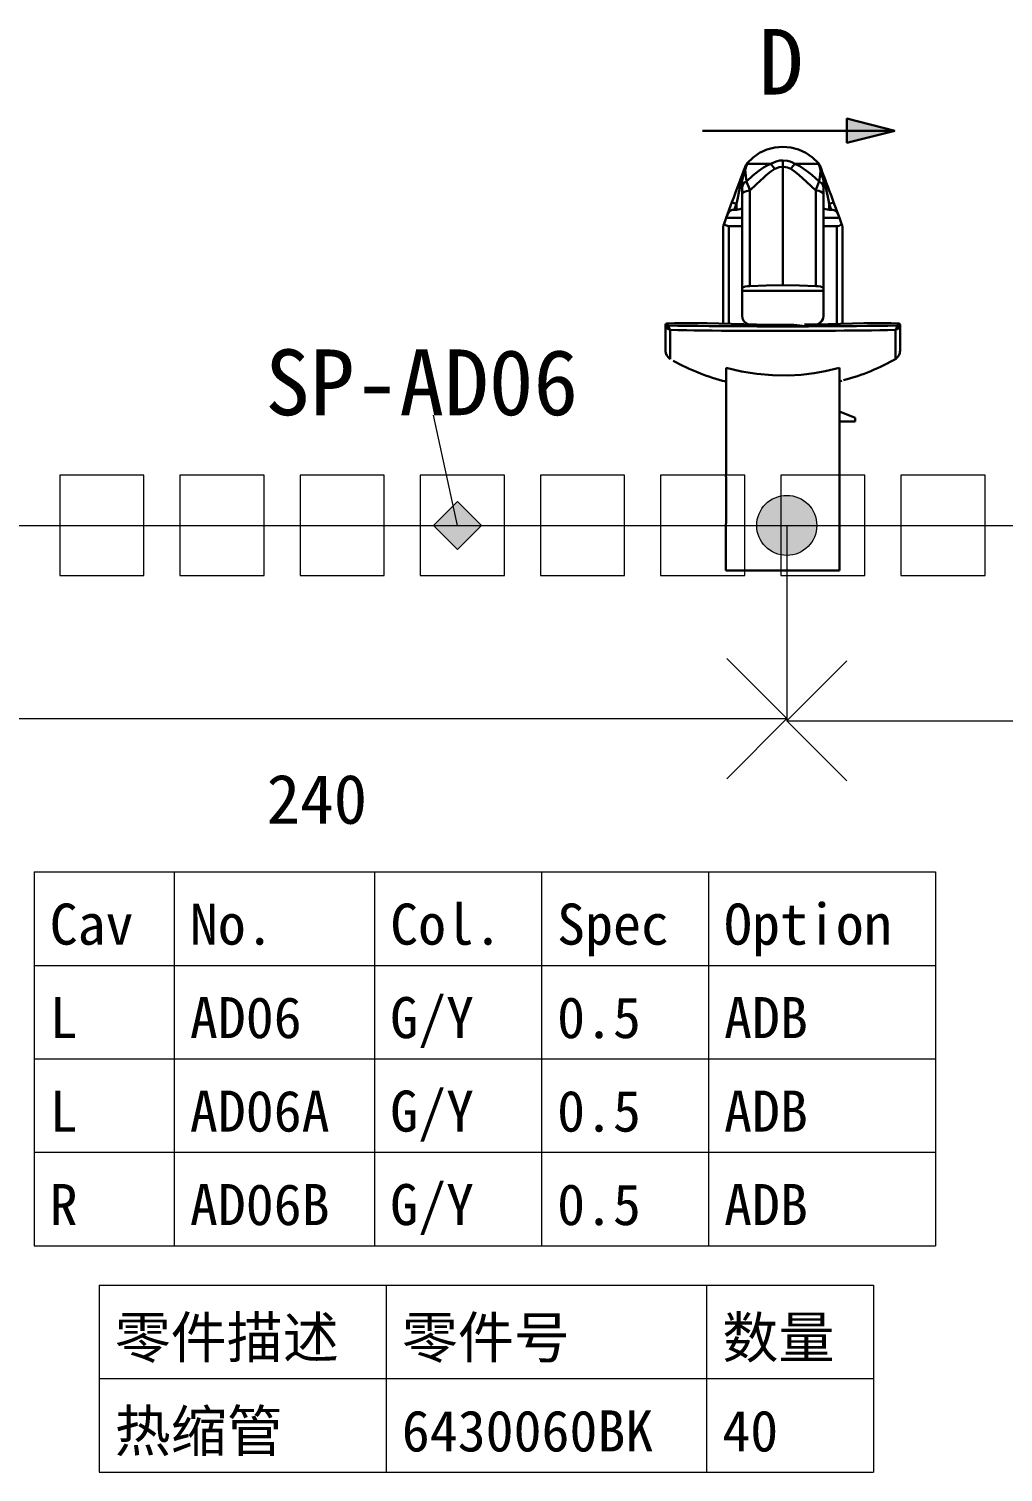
# Model space of a CAD drawing. Header units: millimetres. Extents: x 6 to 3615, y -854 to 0.
# Drawn here: x 1848.3 to 1888.8, y -604.6 to -544.5 of the extents above; entities that cross this region are included whole.
import ezdxf

# ---------------------------------------------------------------- set-up
doc = ezdxf.new("R2010")
doc.units = ezdxf.units.MM
doc.styles.add('4eff5b8b_Style', font='simfang.ttf')

msp = doc.modelspace()

# ---------------------------------------------------------------- hatches: boundary and pattern name
for points in [[(1882.31, -549.276), (1884.31, -548.776), (1882.31, -548.276)], [(1866.112, -566.193), (1865.112, -565.193), (1866.112, -564.193), (1867.112, -565.193)]]:
    msp.add_hatch(color=256).paths.add_polyline_path(points)
h = msp.add_hatch(color=256)
edge = h.paths.add_edge_path()
edge.add_arc((1879.81, -565.193), 1.25, 0, 360)
h = msp.add_hatch(color=256)
edge = h.paths.add_edge_path()
edge.add_arc((1879.81, -565.193), 1.25, 0, 360)

# ---------------------------------------------------------------- linework, layer by layer
at = {"linetype": 'Continuous', "lineweight": 30}
for p, q in [((1884.31, -548.776), (1882.31, -548.276)), ((1882.31, -548.276), (1882.31, -549.276)), ((1884.31, -548.776), (1882.31, -548.276)), ((1882.31, -548.276), (1882.31, -549.276)), ((1884.31, -548.776), (1882.31, -549.276)), ((1882.31, -549.276), (1884.31, -548.776))]:
    msp.add_line(p, q, dxfattribs=at)
at = {"linetype": 'Continuous', "lineweight": 0}
for p, q in [((1853.062, -563.109), (1849.562, -563.109)), ((1849.562, -563.109), (1849.562, -567.276)), ((1853.062, -567.276), (1853.062, -563.109)), ((1858.062, -563.109), (1854.562, -563.109)), ((1854.562, -563.109), (1854.562, -567.276)), ((1858.062, -567.276), (1858.062, -563.109)), ((1863.062, -563.109), (1859.562, -563.109)), ((1859.562, -563.109), (1859.562, -567.276)), ((1863.062, -567.276), (1863.062, -563.109)), ((1868.062, -563.109), (1864.562, -563.109)), ((1864.562, -563.109), (1864.562, -567.276)), ((1868.062, -567.276), (1868.062, -563.109)), ((1873.062, -563.109), (1869.562, -563.109)), ((1869.562, -563.109), (1869.562, -567.276)), ((1873.062, -567.276), (1873.062, -563.109)), ((1878.062, -563.109), (1874.562, -563.109)), ((1874.562, -563.109), (1874.562, -567.276)), ((1878.062, -567.276), (1878.062, -563.109)), ((1883.062, -563.109), (1879.562, -563.109)), ((1879.562, -563.109), (1879.562, -567.276)), ((1883.062, -567.276), (1883.062, -563.109)), ((1888.062, -563.109), (1884.562, -563.109)), ((1884.562, -563.109), (1884.562, -567.276)), ((1888.062, -567.276), (1888.062, -563.109)), ((1849.562, -567.276), (1853.062, -567.276)), ((1849.562, -567.276), (1849.562, -567.276)), ((1854.562, -567.276), (1858.062, -567.276)), ((1854.562, -567.276), (1854.562, -567.276)), ((1859.562, -567.276), (1863.062, -567.276)), ((1859.562, -567.276), (1859.562, -567.276)), ((1864.562, -567.276), (1868.062, -567.276)), ((1864.562, -567.276), (1864.562, -567.276)), ((1869.562, -567.276), (1873.062, -567.276)), ((1869.562, -567.276), (1869.562, -567.276)), ((1874.562, -567.276), (1878.062, -567.276)), ((1874.562, -567.276), (1874.562, -567.276)), ((1879.562, -567.276), (1883.062, -567.276)), ((1879.562, -567.276), (1879.562, -567.276)), ((1884.562, -567.276), (1888.062, -567.276)), ((1884.562, -567.276), (1884.562, -567.276))]:
    msp.add_line(p, q, dxfattribs=at)
at = {"linetype": 'Continuous', "lineweight": 13}
for p, q in [((1865.112, -565.193), (1866.112, -564.193)), ((1865.112, -565.193), (1866.112, -564.193)), ((1866.112, -564.193), (1867.112, -565.193)), ((1866.112, -564.193), (1867.112, -565.193)), ((1865.112, -565.193), (1866.112, -566.193)), ((1866.112, -566.193), (1865.112, -565.193)), ((1867.112, -565.193), (1866.112, -566.193)), ((1867.112, -565.193), (1866.112, -566.193))]:
    msp.add_line(p, q, dxfattribs=at)
at = {"linetype": 'Continuous', "lineweight": 30}
msp.add_lwpolyline([(1884.31, -548.776), (1882.31, -548.276), (1882.31, -549.276)], close=True, dxfattribs=at)
for points in [[(1876.31, -548.776), (1884.31, -548.776)], [(1878.682, -549.703), (1878.406, -549.893)], [(1878.987, -549.565), (1878.682, -549.703)], [(1879.312, -549.482), (1878.987, -549.565)], [(1879.646, -549.453), (1879.312, -549.482)], [(1879.979, -549.482), (1879.646, -549.453)], [(1880.305, -549.565), (1879.979, -549.482)], [(1880.609, -549.703), (1880.305, -549.565)], [(1880.885, -549.893), (1880.609, -549.703)], [(1878.029, -550.417), (1877.997, -550.503)], [(1877.997, -550.503), (1878.029, -550.417)], [(1878.029, -550.417), (1878.065, -550.318)], [(1878.091, -550.247), (1878.065, -550.318)], [(1878.081, -550.271), (1878.065, -550.318)], [(1878.068, -550.458), (1878.107, -550.323)], [(1878.112, -550.211), (1878.081, -550.271)], [(1878.091, -550.247), (1878.081, -550.271)], [(1878.112, -550.211), (1878.091, -550.247)], [(1878.107, -550.224), (1878.091, -550.247)], [(1878.125, -550.26), (1878.107, -550.323)], [(1878.112, -550.211), (1878.161, -550.133)], [(1878.154, -550.156), (1878.112, -550.211)], [(1878.125, -550.26), (1878.143, -550.193)], [(1878.164, -550.125), (1878.135, -550.174)], [(1878.154, -550.156), (1878.143, -550.193)], [(1878.154, -550.156), (1878.161, -550.133)], [(1878.216, -550.156), (1878.154, -550.156)], [(1878.161, -550.133), (1878.164, -550.125)], [(1878.406, -549.893), (1878.164, -550.125)], [(1878.216, -550.156), (1878.326, -550.156)], [(1878.326, -550.156), (1878.479, -550.156)], [(1878.479, -550.156), (1878.672, -550.156)], [(1878.844, -550.312), (1878.654, -550.445)], [(1878.898, -550.156), (1878.672, -550.156)], [(1878.844, -550.312), (1878.995, -550.227)], [(1879.148, -550.156), (1878.898, -550.156)], [(1878.995, -550.227), (1879.148, -550.156)], [(1879.143, -550.479), (1879.315, -550.367)], [(1879.294, -550.081), (1879.148, -550.156)], [(1879.237, -550.266), (1879.148, -550.156)], [(1879.315, -550.367), (1879.237, -550.266)], [(1879.409, -550.044), (1879.294, -550.081)], [(1879.315, -550.367), (1879.352, -550.349)], [(1879.352, -550.349), (1879.492, -550.299)], [(1879.409, -550.044), (1879.526, -550.023)], [(1879.492, -550.299), (1879.646, -550.284)], [(1879.526, -550.023), (1879.646, -550.016)], [(1879.646, -550.016), (1879.646, -550.141)], [(1879.646, -550.016), (1879.844, -550.036)], [(1879.646, -550.141), (1879.646, -550.284)], [(1879.646, -550.284), (1879.646, -555.206)], [(1879.688, -550.284), (1879.646, -550.284)], [(1879.839, -550.31), (1879.688, -550.284)], [(1879.977, -550.367), (1879.839, -550.31)], [(1879.844, -550.036), (1879.945, -550.062)], [(1879.945, -550.062), (1880.047, -550.104)], [(1880.062, -550.253), (1879.977, -550.367)], [(1879.977, -550.367), (1880.122, -550.461)], [(1880.047, -550.104), (1880.143, -550.156)], [(1880.143, -550.156), (1880.062, -550.253)], [(1880.143, -550.156), (1880.354, -550.258)], [(1880.393, -550.156), (1880.143, -550.156)], [(1880.354, -550.258), (1880.633, -550.44)], [(1880.393, -550.156), (1880.62, -550.156)], [(1880.62, -550.156), (1880.812, -550.156)], [(1880.966, -550.156), (1880.812, -550.156)], [(1881.128, -550.125), (1880.885, -549.893)], [(1881.076, -550.156), (1880.966, -550.156)], [(1881.138, -550.156), (1881.076, -550.156)], [(1881.128, -550.125), (1881.13, -550.133)], [(1881.128, -550.125), (1881.156, -550.174)], [(1881.13, -550.133), (1881.18, -550.211)], [(1881.13, -550.133), (1881.138, -550.156)], [(1881.151, -550.193), (1881.138, -550.156)], [(1881.138, -550.156), (1881.18, -550.211)], [(1881.167, -550.247), (1881.151, -550.193)], [(1881.182, -550.31), (1881.167, -550.247)], [(1881.18, -550.211), (1881.201, -550.247)], [(1881.18, -550.211), (1881.208, -550.271)], [(1881.224, -550.458), (1881.182, -550.31)], [(1881.201, -550.247), (1881.211, -550.271)], [(1881.208, -550.271), (1881.201, -550.247)], [(1881.201, -550.247), (1881.211, -550.271)], [(1881.208, -550.271), (1881.227, -550.32)], [(1881.255, -550.393), (1881.227, -550.32)], [(1881.255, -550.393), (1881.289, -550.484)], [(1881.289, -550.484), (1881.255, -550.393)], [(1877.75, -551.167), (1877.807, -551.01)], [(1877.807, -551.01), (1877.75, -551.167)], [(1877.859, -550.875), (1877.807, -551.01)], [(1877.859, -550.875), (1877.997, -550.503)], [(1877.859, -550.875), (1877.891, -550.789)], [(1877.865, -550.909), (1877.859, -550.875)], [(1877.896, -550.943), (1877.865, -550.909)], [(1877.865, -551.091), (1877.896, -550.943)], [(1877.891, -550.789), (1877.922, -550.701)], [(1877.917, -550.831), (1877.896, -550.943)], [(1877.896, -550.943), (1877.938, -550.943)], [(1877.951, -550.719), (1877.917, -550.831)], [(1877.997, -550.503), (1877.922, -550.701)], [(1877.922, -550.701), (1877.956, -550.63)], [(1877.93, -550.708), (1877.922, -550.701)], [(1877.93, -550.708), (1877.951, -550.719)], [(1877.938, -550.943), (1877.953, -550.943)], [(1877.951, -550.719), (1877.961, -550.688)], [(1877.961, -550.833), (1877.953, -550.943)], [(1877.953, -551.143), (1877.953, -550.943)], [(1877.953, -550.943), (1877.953, -551.409)], [(1877.982, -550.596), (1877.956, -550.63)], [(1877.961, -550.688), (1878.005, -550.604)], [(1877.982, -550.638), (1877.961, -550.688)], [(1877.977, -550.742), (1877.961, -550.833)], [(1878, -551), (1877.964, -551.07)], [(1878.003, -550.664), (1877.977, -550.742)], [(1877.982, -550.596), (1878.01, -550.565)], [(1878.057, -550.938), (1878, -551)], [(1878.039, -550.591), (1878.003, -550.664)], [(1878.005, -550.604), (1878.026, -550.576)], [(1878.01, -550.565), (1878.026, -550.552)], [(1878.026, -550.552), (1878.042, -550.542)], [(1878.026, -550.576), (1878.036, -550.565)], [(1878.036, -550.565), (1878.044, -550.56)], [(1878.044, -550.576), (1878.039, -550.591)], [(1878.039, -550.591), (1878.044, -550.581)], [(1878.042, -550.542), (1878.047, -550.539)], [(1878.044, -550.56), (1878.047, -550.557)], [(1878.044, -550.581), (1878.055, -550.56)], [(1878.049, -550.568), (1878.044, -550.576)], [(1878.047, -550.539), (1878.055, -550.536)], [(1878.047, -550.557), (1878.049, -550.557)], [(1878.049, -550.557), (1878.049, -550.56)], [(1878.049, -550.56), (1878.049, -550.568)], [(1878.055, -550.536), (1878.06, -550.534)], [(1878.055, -550.56), (1878.057, -550.552)], [(1878.057, -550.552), (1878.065, -550.542)], [(1878.133, -550.891), (1878.057, -550.938)], [(1878.06, -550.534), (1878.065, -550.534)], [(1878.068, -550.458), (1878.065, -550.534)], [(1878.065, -550.542), (1878.065, -550.534)], [(1878.078, -550.451), (1878.068, -550.458)], [(1878.078, -550.451), (1878.089, -550.521)], [(1878.089, -550.521), (1878.107, -550.664)], [(1878.107, -550.664), (1878.133, -550.891)], [(1878.133, -550.891), (1878.404, -550.646)], [(1878.141, -550.909), (1878.133, -550.891)], [(1878.18, -551.005), (1878.141, -550.909)], [(1878.227, -551.125), (1878.18, -551.005)], [(1878.279, -551.266), (1878.544, -551.005)], [(1878.404, -550.646), (1878.654, -550.445)], [(1878.544, -551.005), (1878.854, -550.719)], [(1878.854, -550.719), (1878.956, -550.63)], [(1878.956, -550.63), (1879.143, -550.479)], [(1880.122, -550.461), (1880.312, -550.612)], [(1880.312, -550.612), (1880.638, -550.901)], [(1880.633, -550.44), (1880.852, -550.617)], [(1880.638, -550.901), (1881.013, -551.266)], [(1880.852, -550.617), (1881.159, -550.891)], [(1881.076, -551.099), (1881.12, -550.984)], [(1881.12, -550.984), (1881.159, -550.891)], [(1881.159, -550.891), (1881.172, -550.789)], [(1881.159, -550.891), (1881.237, -550.94)], [(1881.172, -550.789), (1881.193, -550.599)], [(1881.214, -550.451), (1881.193, -550.599)], [(1881.214, -550.451), (1881.224, -550.458)], [(1881.227, -550.534), (1881.224, -550.458)], [(1881.227, -550.534), (1881.227, -550.539)], [(1881.232, -550.534), (1881.227, -550.534)], [(1881.227, -550.539), (1881.232, -550.549)], [(1881.237, -550.536), (1881.232, -550.534)], [(1881.232, -550.549), (1881.237, -550.56)], [(1881.245, -550.539), (1881.237, -550.536)], [(1881.237, -550.56), (1881.245, -550.576)], [(1881.294, -551.003), (1881.237, -550.94)], [(1881.242, -550.56), (1881.242, -550.557)], [(1881.245, -550.557), (1881.242, -550.557)], [(1881.242, -550.56), (1881.242, -550.568)], [(1881.242, -550.568), (1881.253, -550.591)], [(1881.26, -550.547), (1881.245, -550.539)], [(1881.247, -550.56), (1881.245, -550.557)], [(1881.245, -550.576), (1881.253, -550.591)], [(1881.25, -550.56), (1881.247, -550.56)], [(1881.255, -550.565), (1881.25, -550.56)], [(1881.289, -550.667), (1881.253, -550.591)], [(1881.255, -550.565), (1881.263, -550.576)], [(1881.26, -550.547), (1881.276, -550.56)], [(1881.271, -550.583), (1881.263, -550.576)], [(1881.297, -550.62), (1881.271, -550.583)], [(1881.302, -550.589), (1881.276, -550.56)], [(1881.331, -550.599), (1881.289, -550.484)], [(1881.289, -550.667), (1881.315, -550.75)], [(1881.328, -551.073), (1881.294, -551.003)], [(1881.341, -550.719), (1881.297, -550.62)], [(1881.328, -550.622), (1881.302, -550.589)], [(1881.315, -550.75), (1881.333, -550.841)], [(1881.37, -550.701), (1881.328, -550.622)], [(1881.432, -550.875), (1881.331, -550.599)], [(1881.37, -550.701), (1881.331, -550.599)], [(1881.339, -550.943), (1881.333, -550.841)], [(1881.339, -550.943), (1881.339, -551.143)], [(1881.354, -550.943), (1881.339, -550.943)], [(1881.341, -550.719), (1881.362, -550.708)], [(1881.375, -550.831), (1881.341, -550.719)], [(1881.396, -550.943), (1881.354, -550.943)], [(1881.362, -550.708), (1881.37, -550.701)], [(1881.385, -550.75), (1881.37, -550.701)], [(1881.396, -550.943), (1881.375, -550.831)], [(1881.432, -550.875), (1881.385, -550.75)], [(1881.43, -550.906), (1881.396, -550.943)], [(1881.435, -551.133), (1881.396, -550.943)], [(1881.432, -550.875), (1881.43, -550.906)], [(1881.456, -550.938), (1881.432, -550.875)], [(1881.516, -551.096), (1881.456, -550.938)], [(1877.607, -551.555), (1877.531, -551.755)], [(1877.68, -551.354), (1877.607, -551.555)], [(1877.75, -551.167), (1877.68, -551.354)], [(1877.768, -551.57), (1877.716, -551.823)], [(1877.815, -551.341), (1877.768, -551.57)], [(1877.815, -551.341), (1877.865, -551.091)], [(1877.953, -551.143), (1877.964, -551.07)], [(1877.953, -551.177), (1877.953, -551.143)], [(1877.953, -551.284), (1877.953, -551.177)], [(1877.953, -551.409), (1877.953, -551.284)], [(1877.953, -551.409), (1877.974, -551.362)], [(1877.953, -555.336), (1877.953, -551.409)], [(1877.974, -551.362), (1878.036, -551.32)], [(1878.133, -551.286), (1878.036, -551.32)], [(1878.133, -551.286), (1878.253, -551.266)], [(1878.279, -551.266), (1878.227, -551.125)], [(1878.253, -551.266), (1878.279, -551.266)], [(1878.279, -555.237), (1878.279, -551.266)], [(1881.013, -551.266), (1881.023, -551.234)], [(1881.013, -555.237), (1881.013, -551.266)], [(1881.141, -551.281), (1881.013, -551.266)], [(1881.023, -551.234), (1881.076, -551.099)], [(1881.247, -551.315), (1881.141, -551.281)], [(1881.315, -551.359), (1881.247, -551.315)], [(1881.315, -551.359), (1881.339, -551.409)], [(1881.339, -551.143), (1881.328, -551.073)], [(1881.339, -551.143), (1881.339, -551.242)], [(1881.339, -551.242), (1881.339, -551.362)], [(1881.339, -551.362), (1881.339, -551.409)], [(1881.339, -552.302), (1881.339, -551.409)], [(1881.339, -551.409), (1881.339, -555.336)], [(1881.477, -551.341), (1881.435, -551.133)], [(1881.516, -551.523), (1881.477, -551.341)], [(1881.581, -551.271), (1881.516, -551.096)], [(1881.544, -551.667), (1881.516, -551.523)], [(1881.667, -551.503), (1881.581, -551.271)], [(1881.581, -551.271), (1881.667, -551.503)], [(1881.76, -551.755), (1881.667, -551.503)], [(1877.531, -551.755), (1877.292, -552.404)], [(1877.385, -552.182), (1877.341, -552.273)], [(1877.451, -552.112), (1877.385, -552.182)], [(1877.536, -552.073), (1877.451, -552.112)], [(1877.531, -551.755), (1877.557, -551.763)], [(1877.628, -552.062), (1877.536, -552.073)], [(1877.557, -551.763), (1877.625, -551.789)], [(1877.625, -551.789), (1877.716, -551.823)], [(1877.716, -551.823), (1877.628, -552.062)], [(1877.628, -552.062), (1877.716, -552.062)], [(1877.716, -551.823), (1877.716, -552.062)], [(1877.792, -552.055), (1877.716, -552.062)], [(1877.792, -552.055), (1877.857, -552.039)], [(1877.857, -552.039), (1877.906, -552.023)], [(1877.906, -552.023), (1877.94, -552.01)], [(1877.94, -552.01), (1877.953, -552.01)], [(1877.953, -552.01), (1877.953, -552.042)], [(1877.953, -552.104), (1877.953, -552.125)], [(1881.352, -552.01), (1881.339, -552.01)], [(1881.339, -552.042), (1881.339, -552.039)], [(1881.339, -552.076), (1881.339, -552.042)], [(1881.385, -552.023), (1881.352, -552.01)], [(1881.435, -552.039), (1881.385, -552.023)], [(1881.503, -552.055), (1881.435, -552.039)], [(1881.576, -552.062), (1881.503, -552.055)], [(1881.576, -551.823), (1881.544, -551.667)], [(1881.576, -551.823), (1881.667, -551.789)], [(1881.576, -551.823), (1881.664, -552.062)], [(1881.576, -552.062), (1881.576, -551.823)], [(1881.576, -552.062), (1881.664, -552.062)], [(1881.664, -552.062), (1881.727, -552.068)], [(1881.667, -551.789), (1881.734, -551.763)], [(1881.727, -552.068), (1881.776, -552.081)], [(1881.76, -551.755), (1881.734, -551.763)], [(1882, -552.404), (1881.76, -551.755)], [(1881.776, -552.081), (1881.862, -552.128)], [(1881.862, -552.128), (1881.917, -552.201)], [(1881.961, -552.299), (1881.917, -552.201)], [(1877.18, -552.703), (1877.167, -552.786)], [(1877.167, -556.802), (1877.167, -552.786)], [(1877.18, -552.703), (1877.245, -552.531)], [(1877.201, -552.648), (1877.18, -552.703)], [(1877.201, -552.648), (1877.245, -552.531)], [(1877.258, -552.711), (1877.201, -552.648)], [(1877.245, -552.531), (1877.292, -552.404)], [(1877.349, -552.74), (1877.258, -552.711)], [(1877.341, -552.273), (1877.292, -552.404)], [(1877.953, -552.404), (1877.292, -552.404)], [(1877.349, -552.74), (1877.401, -552.745)], [(1877.953, -552.745), (1877.401, -552.745)], [(1877.401, -556.81), (1877.401, -552.745)], [(1881.339, -552.302), (1881.339, -552.286)], [(1882, -552.404), (1881.339, -552.404)], [(1881.891, -552.745), (1881.339, -552.745)], [(1881.891, -552.745), (1881.992, -552.729)], [(1881.891, -556.81), (1881.891, -552.745)], [(1881.961, -552.299), (1882, -552.404)], [(1881.992, -552.729), (1882.068, -552.682)], [(1882.047, -552.531), (1882, -552.404)], [(1882.091, -552.648), (1882.047, -552.531)], [(1882.091, -552.648), (1882.068, -552.682)], [(1882.091, -552.648), (1882.112, -552.703)], [(1882.112, -552.703), (1882.125, -552.786)], [(1882.125, -556.802), (1882.125, -552.786)], [(1878.279, -555.237), (1878.174, -555.245)], [(1878.958, -555.214), (1878.279, -555.237)], [(1879.646, -555.206), (1878.958, -555.214)], [(1880.333, -555.214), (1879.646, -555.206)], [(1881.013, -555.237), (1880.333, -555.214)], [(1881.117, -555.245), (1881.013, -555.237)], [(1877.969, -555.31), (1877.953, -555.336)], [(1877.953, -555.438), (1877.953, -555.336)], [(1877.953, -555.336), (1877.953, -555.438)], [(1879.646, -555.438), (1877.953, -555.438)], [(1877.953, -556.461), (1877.953, -555.438)], [(1878.013, -555.281), (1877.969, -555.31)], [(1878.083, -555.26), (1878.013, -555.281)], [(1878.174, -555.245), (1878.083, -555.26)], [(1879.646, -555.438), (1881.339, -555.438)], [(1881.208, -555.26), (1881.117, -555.245)], [(1881.279, -555.281), (1881.208, -555.26)], [(1881.323, -555.31), (1881.279, -555.281)], [(1881.339, -555.336), (1881.323, -555.31)], [(1881.339, -555.336), (1881.339, -555.438)], [(1881.339, -555.438), (1881.339, -556.461)], [(1874.768, -556.831), (1874.763, -557.023)], [(1874.763, -557.023), (1874.763, -557.26)], [(1874.763, -557.023), (1874.763, -557.234)], [(1874.779, -556.81), (1874.768, -556.831)], [(1874.794, -556.917), (1874.768, -556.831)], [(1874.779, -556.81), (1874.823, -556.794)], [(1874.839, -556.984), (1874.794, -556.917)], [(1875.138, -556.781), (1874.823, -556.794)], [(1874.823, -556.794), (1874.826, -556.807)], [(1874.826, -556.807), (1874.836, -556.828)], [(1874.836, -556.828), (1874.849, -556.846)], [(1874.839, -556.984), (1874.898, -557.034)], [(1874.849, -556.846), (1874.865, -556.865)], [(1874.865, -556.865), (1874.893, -556.883)], [(1874.893, -556.883), (1874.906, -556.885)], [(1874.898, -557.034), (1874.964, -557.065)], [(1874.906, -556.885), (1875.279, -556.891)], [(1874.909, -556.935), (1874.906, -556.885)], [(1874.919, -556.984), (1874.909, -556.935)], [(1874.94, -557.029), (1874.919, -556.984)], [(1874.964, -557.065), (1874.94, -557.029)], [(1875.138, -556.781), (1875.477, -556.776)], [(1875.279, -556.891), (1875.685, -556.896)], [(1875.836, -556.776), (1875.477, -556.776)], [(1875.685, -556.896), (1876.117, -556.898)], [(1875.836, -556.776), (1876.031, -556.779)], [(1876.497, -556.786), (1876.031, -556.779)], [(1876.117, -556.898), (1876.576, -556.904)], [(1876.987, -556.799), (1876.497, -556.786)], [(1877.055, -556.906), (1876.576, -556.904)], [(1877.497, -556.812), (1876.987, -556.799)], [(1877.549, -556.909), (1877.055, -556.906)], [(1878.021, -556.828), (1877.497, -556.812)], [(1878.062, -556.911), (1877.549, -556.909)], [(1877.971, -556.583), (1877.953, -556.461)], [(1878.029, -556.693), (1877.971, -556.583)], [(1877.982, -556.612), (1877.971, -556.583)], [(1878.029, -556.693), (1877.971, -556.583)], [(1878.557, -556.841), (1878.021, -556.828)], [(1878.068, -556.74), (1878.029, -556.693)], [(1878.029, -556.693), (1878.117, -556.779)], [(1878.117, -556.779), (1878.029, -556.693)], [(1878.583, -556.914), (1878.062, -556.911)], [(1878.117, -556.779), (1878.219, -556.833)], [(1878.221, -556.833), (1878.117, -556.779)], [(1878.219, -556.833), (1878.195, -556.823)], [(1879.099, -556.849), (1878.557, -556.841)], [(1879.112, -556.919), (1878.583, -556.914)], [(1879.643, -556.854), (1879.099, -556.849)], [(1879.646, -556.919), (1879.112, -556.919)], [(1880.099, -556.852), (1879.643, -556.854)], [(1880.177, -556.919), (1879.646, -556.919)], [(1880.708, -556.914), (1880.099, -556.852)], [(1880.708, -556.914), (1880.177, -556.919)], [(1881.003, -556.836), (1880.552, -556.844)], [(1880.708, -556.914), (1881.229, -556.911)], [(1881.539, -556.82), (1881.003, -556.836)], [(1881.177, -556.779), (1881.07, -556.833)], [(1881.073, -556.833), (1881.177, -556.779)], [(1881.096, -556.823), (1881.073, -556.833)], [(1881.177, -556.779), (1881.263, -556.69)], [(1881.263, -556.69), (1881.177, -556.779)], [(1881.177, -556.779), (1881.224, -556.74)], [(1881.229, -556.911), (1881.74, -556.909)], [(1881.32, -556.583), (1881.263, -556.69)], [(1881.32, -556.583), (1881.263, -556.69)], [(1881.263, -556.69), (1881.31, -556.612)], [(1881.32, -556.583), (1881.339, -556.461)], [(1882.047, -556.805), (1881.539, -556.82)], [(1882.237, -556.906), (1881.74, -556.909)], [(1882.539, -556.792), (1882.047, -556.805)], [(1882.237, -556.906), (1882.716, -556.904)], [(1883.01, -556.781), (1882.539, -556.792)], [(1882.716, -556.904), (1883.174, -556.898)], [(1883.456, -556.776), (1883.01, -556.781)], [(1883.174, -556.898), (1883.607, -556.896)], [(1883.456, -556.776), (1883.815, -556.776)], [(1883.607, -556.896), (1884.013, -556.891)], [(1884.154, -556.781), (1883.815, -556.776)], [(1884.013, -556.891), (1884.385, -556.885)], [(1884.154, -556.781), (1884.469, -556.794)], [(1884.352, -557.029), (1884.328, -557.065)], [(1884.393, -557.034), (1884.328, -557.065)], [(1884.372, -556.984), (1884.352, -557.029)], [(1884.383, -556.935), (1884.372, -556.984)], [(1884.383, -556.935), (1884.385, -556.885)], [(1884.385, -556.885), (1884.414, -556.875)], [(1884.453, -556.984), (1884.393, -557.034)], [(1884.414, -556.875), (1884.432, -556.865)], [(1884.432, -556.865), (1884.445, -556.849)], [(1884.445, -556.849), (1884.458, -556.831)], [(1884.497, -556.917), (1884.453, -556.984)], [(1884.458, -556.831), (1884.466, -556.807)], [(1884.466, -556.807), (1884.469, -556.794)], [(1884.469, -556.794), (1884.505, -556.805)], [(1884.523, -556.831), (1884.497, -556.917)], [(1884.505, -556.805), (1884.523, -556.831)], [(1884.529, -557.023), (1884.523, -556.831)], [(1884.529, -557.167), (1884.529, -557.023)], [(1884.529, -557.023), (1884.529, -557.234)], [(1874.763, -557.461), (1874.763, -557.234)], [(1874.763, -557.26), (1874.763, -557.234)], [(1874.763, -557.26), (1874.763, -557.461)], [(1874.763, -557.461), (1874.763, -557.625)], [(1874.763, -557.625), (1874.763, -557.763)], [(1874.964, -557.065), (1875.281, -557.07)], [(1874.964, -557.346), (1874.964, -557.065)], [(1874.964, -557.51), (1874.964, -557.346)], [(1874.964, -557.633), (1874.964, -557.51)], [(1874.964, -557.633), (1874.964, -557.75)], [(1875.281, -557.07), (1875.646, -557.078)], [(1875.646, -557.078), (1875.951, -557.083)], [(1875.951, -557.083), (1876.206, -557.086)], [(1876.206, -557.086), (1876.458, -557.089)], [(1876.458, -557.089), (1876.706, -557.089)], [(1876.706, -557.089), (1877.096, -557.094)], [(1877.096, -557.094), (1877.581, -557.096)], [(1877.581, -557.096), (1877.872, -557.099)], [(1877.872, -557.099), (1878.344, -557.102)], [(1878.344, -557.102), (1878.695, -557.102)], [(1878.695, -557.102), (1879.034, -557.104)], [(1879.034, -557.104), (1879.352, -557.104)], [(1879.352, -557.104), (1879.646, -557.104)], [(1879.646, -557.104), (1879.919, -557.104)], [(1879.919, -557.104), (1880.219, -557.104)], [(1880.219, -557.104), (1880.568, -557.102)], [(1880.568, -557.102), (1880.948, -557.099)], [(1880.948, -557.099), (1881.417, -557.096)], [(1881.417, -557.096), (1881.836, -557.094)], [(1881.836, -557.094), (1882.195, -557.091)], [(1882.195, -557.091), (1882.461, -557.091)], [(1882.461, -557.091), (1882.872, -557.089)], [(1882.872, -557.089), (1882.971, -557.086)], [(1882.971, -557.086), (1883.341, -557.083)], [(1883.341, -557.083), (1883.688, -557.078)], [(1883.688, -557.078), (1884, -557.073)], [(1884, -557.073), (1884.328, -557.065)], [(1884.328, -557.065), (1884.328, -557.279)], [(1884.328, -557.49), (1884.328, -557.279)], [(1884.328, -557.685), (1884.328, -557.49)], [(1884.529, -557.299), (1884.529, -557.167)], [(1884.529, -557.234), (1884.529, -557.299)], [(1884.529, -557.417), (1884.529, -557.299)], [(1884.529, -557.523), (1884.529, -557.417)], [(1884.529, -557.617), (1884.529, -557.523)], [(1884.529, -557.549), (1884.529, -557.698)], [(1884.529, -557.698), (1884.529, -557.617)], [(1884.529, -557.698), (1884.529, -557.617)], [(1874.763, -557.732), (1874.763, -557.716)], [(1874.763, -557.734), (1874.763, -557.732)], [(1874.763, -557.857), (1874.763, -557.763)], [(1874.763, -557.763), (1874.763, -557.857)], [(1874.763, -557.911), (1874.763, -557.857)], [(1874.763, -557.857), (1874.763, -557.911)], [(1874.763, -557.911), (1874.763, -557.922)], [(1874.763, -557.911), (1874.763, -557.922)], [(1874.763, -557.917), (1874.763, -557.922)], [(1874.763, -557.922), (1874.771, -557.987)], [(1874.776, -558.036), (1874.763, -557.922)], [(1874.763, -557.922), (1874.776, -558.036)], [(1874.776, -558.036), (1874.818, -558.133)], [(1874.818, -558.133), (1874.883, -558.216)], [(1874.883, -558.216), (1874.964, -558.279)], [(1874.964, -557.862), (1874.964, -557.75)], [(1874.964, -558.005), (1874.964, -557.862)], [(1874.964, -558.13), (1874.964, -558.005)], [(1874.964, -558.13), (1874.964, -558.201)], [(1874.964, -558.201), (1874.964, -558.237)], [(1874.964, -558.271), (1874.964, -558.237)], [(1884.328, -557.854), (1884.328, -557.685)], [(1884.328, -557.964), (1884.328, -557.854)], [(1884.328, -557.964), (1884.328, -558.052)], [(1884.328, -558.052), (1884.328, -558.174)], [(1884.328, -558.174), (1884.328, -558.237)], [(1884.409, -558.216), (1884.328, -558.279)], [(1884.328, -558.237), (1884.328, -558.271)], [(1884.409, -558.216), (1884.474, -558.133)], [(1884.516, -558.036), (1884.474, -558.133)], [(1884.516, -558.036), (1884.529, -557.922)], [(1884.529, -557.922), (1884.521, -557.987)], [(1884.529, -557.766), (1884.529, -557.698)], [(1884.529, -557.766), (1884.529, -557.823)], [(1884.529, -557.823), (1884.529, -557.766)], [(1884.529, -557.823), (1884.529, -557.867)], [(1884.529, -557.867), (1884.529, -557.823)], [(1884.529, -557.867), (1884.529, -557.898)], [(1884.529, -557.917), (1884.529, -557.898)], [(1884.529, -557.917), (1884.529, -557.922)], [(1884.529, -557.917), (1884.529, -557.922)], [(1874.964, -558.271), (1874.964, -558.279)], [(1877.284, -558.643), (1877.922, -558.792)], [(1877.284, -558.643), (1877.284, -563.091)], [(1877.284, -558.643), (1877.284, -558.836)], [(1877.284, -558.836), (1877.284, -558.982)], [(1877.922, -558.792), (1878.568, -558.893)], [(1880.951, -558.862), (1881.401, -558.784)], [(1882.008, -558.643), (1881.401, -558.784)], [(1882.008, -562.94), (1882.008, -558.643)], [(1884.328, -558.271), (1884.328, -558.279)], [(1877.284, -558.982), (1877.284, -559.055)], [(1877.284, -559.055), (1877.284, -559.081)], [(1877.284, -559.331), (1877.284, -559.443)], [(1878.568, -558.893), (1879.219, -558.948)], [(1879.219, -558.948), (1879.872, -558.956)], [(1879.872, -558.956), (1880.411, -558.924)], [(1880.411, -558.924), (1880.951, -558.862)], [(1882.008, -558.94), (1882.008, -558.898)], [(1882.008, -558.94), (1882.008, -559.443)], [(1882.008, -558.995), (1882.008, -558.94)], [(1882.008, -559.206), (1882.104, -559.18)], [(1882.008, -559.188), (1882.008, -559.18)], [(1882.008, -560.461), (1882.654, -560.716)], [(1882.008, -562.018), (1882.008, -560.523)], [(1882.008, -560.878), (1882.654, -560.878)], [(1882.654, -560.716), (1882.654, -560.878)], [(1882.008, -562.018), (1882.003, -567.065)], [(1877.284, -563.169), (1877.273, -567.068)], [(1877.284, -563.091), (1877.281, -563.169)], [(1877.284, -563.169), (1877.281, -563.169)], [(1882.003, -567.065), (1877.273, -567.068)]]:
    msp.add_lwpolyline(points, dxfattribs=at)
at = {"linetype": 'Continuous', "lineweight": 13}
for points in [[(1866.112, -565.193), (1865.112, -560.609)], [(1824.562, -565.193), (1974.562, -565.193)], [(1879.81, -565.193), (1879.81, -573.227)], [(1879.81, -565.193), (1879.81, -573.32)], [(1879.81, -573.227), (1877.31, -570.727)], [(1879.81, -573.32), (1882.31, -570.82)], [(1841.031, -573.227), (1879.81, -573.227)], [(1879.81, -573.227), (1877.31, -575.727)], [(1879.81, -573.32), (1914.784, -573.32)], [(1879.81, -573.32), (1882.31, -575.82)], [(1848.492, -579.602), (1885.995, -579.602)], [(1848.492, -579.602), (1848.492, -595.154)], [(1848.492, -579.602), (1885.995, -579.602)], [(1854.326, -579.602), (1854.326, -595.154)], [(1862.659, -579.602), (1862.659, -595.154)], [(1869.604, -579.602), (1869.604, -595.154)], [(1876.549, -579.602), (1876.549, -595.154)], [(1885.995, -579.602), (1885.995, -595.154)], [(1848.492, -583.49), (1885.995, -583.49)], [(1848.492, -587.378), (1885.995, -587.378)], [(1848.492, -591.266), (1885.995, -591.266)], [(1848.492, -595.154), (1885.995, -595.154)], [(1851.198, -596.792), (1883.422, -596.792)], [(1851.198, -596.792), (1851.198, -604.568)], [(1851.198, -596.792), (1883.422, -596.792)], [(1863.143, -596.792), (1863.143, -604.568)], [(1876.477, -596.792), (1876.477, -604.568)], [(1883.422, -596.792), (1883.422, -604.568)], [(1851.198, -600.68), (1883.422, -600.68)], [(1851.198, -604.568), (1883.422, -604.568)]]:
    msp.add_lwpolyline(points, dxfattribs=at)
at = {"linetype": 'Continuous', "lineweight": 0}
for points in [[(1849.562, -567.276), (1853.062, -567.276), (1853.062, -563.109), (1849.562, -563.109), (1849.562, -567.276)], [(1854.562, -567.276), (1858.062, -567.276), (1858.062, -563.109), (1854.562, -563.109), (1854.562, -567.276)], [(1859.562, -567.276), (1863.062, -567.276), (1863.062, -563.109), (1859.562, -563.109), (1859.562, -567.276)], [(1864.562, -567.276), (1868.062, -567.276), (1868.062, -563.109), (1864.562, -563.109), (1864.562, -567.276)], [(1869.562, -567.276), (1873.062, -567.276), (1873.062, -563.109), (1869.562, -563.109), (1869.562, -567.276)], [(1874.562, -567.276), (1878.062, -567.276), (1878.062, -563.109), (1874.562, -563.109), (1874.562, -567.276)], [(1879.562, -567.276), (1883.062, -567.276), (1883.062, -563.109), (1879.562, -563.109), (1879.562, -567.276)], [(1884.562, -567.276), (1888.062, -567.276), (1888.062, -563.109), (1884.562, -563.109), (1884.562, -567.276)]]:
    msp.add_lwpolyline(points, close=True, dxfattribs=at)
at = {"linetype": 'Continuous', "lineweight": 13}
msp.add_lwpolyline([(1865.112, -565.193), (1866.112, -564.193), (1867.112, -565.193), (1866.112, -566.193)], close=True, dxfattribs=at)
msp.add_circle((1879.81, -565.193), 1.25, dxfattribs=at)
msp.add_circle((1879.81, -565.193), 1.25, dxfattribs=at)
msp.add_circle((1879.81, -565.193), 1.25, dxfattribs=at)
msp.add_circle((1879.81, -565.193), 1.25, dxfattribs=at)
at = {"linetype": 'Continuous', "lineweight": 30}
for centre, radius, start, end in [((1879.474, -550.432), 9.049, -119, -104), ((1879.815, -550.346), 9.122, -75, -60)]:
    msp.add_arc(centre, radius, start, end, dxfattribs=at)

# ---------------------------------------------------------------- texts
at = {"linetype": 'Continuous', "style": '4eff5b8b_Style'}
for s, height, p in [('D', 2.734, (1878.646, -547.276)), ('SP-AD06', 2.7344, (1858.112, -560.609)), ('240', 2.0508, (1858.169, -577.602)), ('Cav', 1.709, (1849.143, -582.63)), ('No.', 1.709, (1854.977, -582.63)), ('Col.', 1.709, (1863.31, -582.63)), ('Spec', 1.709, (1870.255, -582.63)), ('Option', 1.709, (1877.201, -582.63)), ('L', 1.709, (1849.143, -586.518)), ('AD06', 1.709, (1854.977, -586.518)), ('G/Y', 1.709, (1863.31, -586.518)), ('0.5', 1.709, (1870.255, -586.518)), ('ADB', 1.709, (1877.201, -586.518)), ('L', 1.709, (1849.143, -590.406)), ('AD06A', 1.709, (1854.977, -590.406)), ('G/Y', 1.709, (1863.31, -590.406)), ('0.5', 1.709, (1870.255, -590.406)), ('ADB', 1.709, (1877.201, -590.406)), ('G/Y', 1.709, (1863.31, -594.294)), ('R', 1.709, (1849.143, -594.294)), ('AD06B', 1.709, (1854.977, -594.294)), ('0.5', 1.709, (1870.255, -594.294)), ('ADB', 1.709, (1877.201, -594.294)), ('零件描述', 1.709, (1851.849, -599.82)), ('零件号', 1.709, (1863.794, -599.82)), ('数量', 1.709, (1877.128, -599.82)), ('热缩管', 1.709, (1851.849, -603.708)), ('6430060BK', 1.709, (1863.794, -603.708)), ('40', 1.709, (1877.128, -603.708))]:
    msp.add_text(s, height=height, dxfattribs=at).set_placement(p)

doc.saveas('drawing.dxf')
